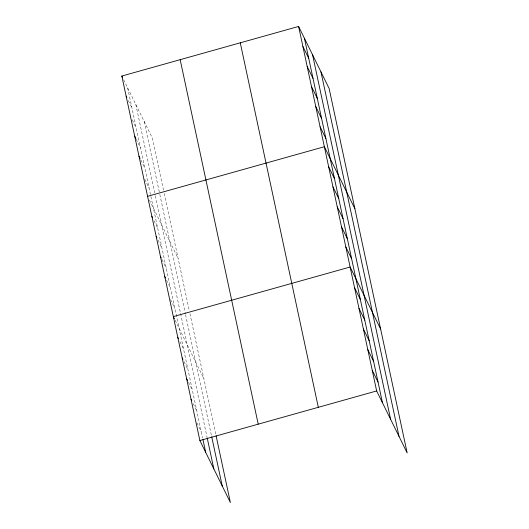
<?xml version="1.0" encoding="UTF-8"?>
<svg xmlns="http://www.w3.org/2000/svg" width="529" height="529" viewBox="0 0 529 529"><rect width="100%" height="100%" fill="white"/><g stroke="black" fill="none" stroke-linecap="round" stroke-linejoin="round"><path stroke-width="0.4" stroke-dasharray="2.65 1.98" d="M123.641 79.727L152.345 138.056L163.507 190.176M128.296 100.51L131.926 107.89M132.23 119.819L136.224 127.932M136.158 139.127L140.516 147.981M140.813 159.917L144.807 168.03M144.741 179.225L149.099 188.079M149.396 200.008L178.101 258.337M154.051 220.791L157.682 228.171M157.986 240.1L161.98 248.22M161.914 259.415L166.271 268.263M166.569 280.198L170.563 288.312M170.497 299.507L174.854 308.361M175.152 320.29L203.857 378.625M179.939 341.681L183.57 349.061M183.999 361.598L187.993 369.718M188.423 382.255L192.417 390.369M193.204 403.647L196.834 411.026M196.9 422.83L201.258 431.677M164.195 193.389L189.263 310.463M189.951 313.671L215.931 435.023M144.192 121.485L159.646 193.654M159.818 194.454L185.401 313.935M185.573 314.742L211.521 435.929M135.788 104.411L155.195 195.022M155.367 195.829L207.031 437.133M127.634 87.84L202.62 438.038"/><path stroke-width="0.79" d="M216.103 435.817L230.393 502.55L199.876 440.531L121.829 76.037L298.607 26.45L329.124 88.469L407.171 452.963L376.655 390.944L298.607 26.45M147.584 196.319L324.363 146.731L354.88 208.75M199.876 440.531L376.655 390.944M302.899 46.499L308.711 58.302M307.197 66.542L313.003 78.352M311.488 86.591L317.294 98.394M315.78 106.64L321.586 118.443M320.071 126.689L325.877 138.492M328.654 166.78L334.467 178.584M332.946 186.83L338.758 198.633M337.244 206.872L343.05 218.682M341.536 226.921L347.341 238.724M345.827 246.97L351.633 258.774M380.635 329.038L350.119 267.019L173.34 316.6L174.425 318.815M354.542 287.67L360.348 299.474M358.966 308.328L364.772 320.131M363.39 328.978L369.196 340.782M367.807 349.636L373.619 361.439M372.231 370.287L378.043 382.097M121.829 76.037L122.556 77.512M126.12 96.086L126.848 97.561M134.703 136.178L135.794 138.393M139.001 156.227L140.086 158.435M151.876 216.368L152.603 217.842M156.167 236.417L156.895 237.891M160.459 256.459L161.186 257.934M164.75 276.508L165.478 277.983M177.764 337.257L178.485 338.732M182.181 357.915L182.908 359.389M186.605 378.566L187.696 380.781M191.029 399.223L191.756 400.698M320.971 71.898L399.018 436.392M312.573 54.824L390.62 419.318M304.42 38.253L382.46 402.748M240.272 42.816L318.319 407.31M180.164 59.671L258.212 424.165M211.693 436.723L222.24 485.979M207.203 437.926L213.835 468.906M202.964 439.625L205.682 452.335"/></g></svg>
